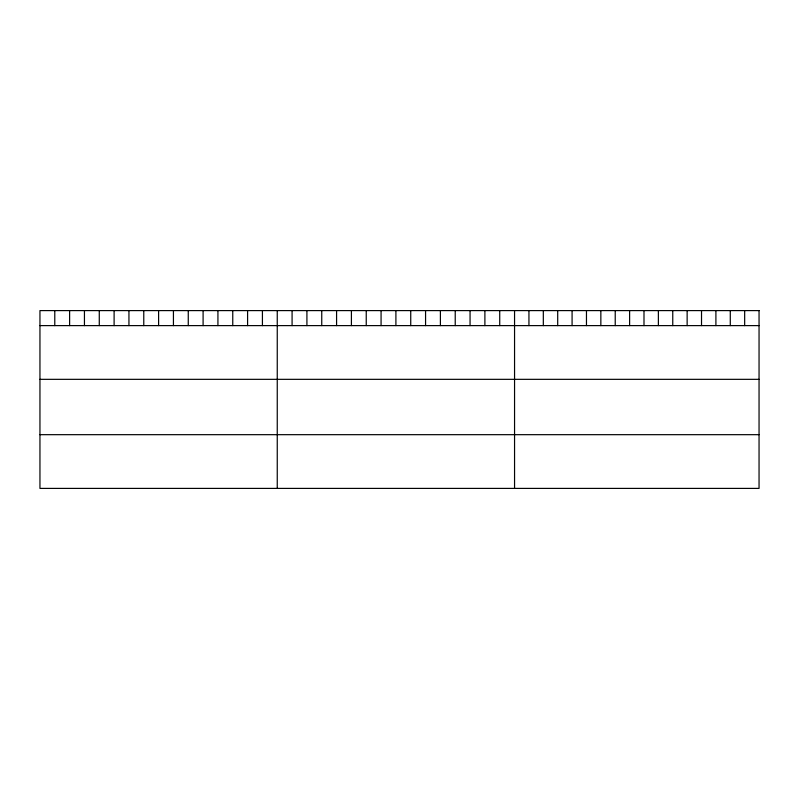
<?xml version="1.0" encoding="UTF-8"?>
<svg xmlns="http://www.w3.org/2000/svg" width="799" height="799" viewBox="0 0 799 799"><rect width="100%" height="100%" fill="white"/><g stroke="black" fill="none" stroke-linecap="round" stroke-linejoin="round"><path stroke-width="1.2" d="M39.95 325.612L759.05 325.612M39.95 379.335L759.05 379.335M39.95 434.676L759.05 434.676M744.668 310.601L744.668 325.612M730.286 310.601L730.286 325.612M715.904 310.601L715.904 325.612M701.522 310.601L701.522 325.612M687.14 310.601L687.14 325.612M672.758 310.601L672.758 325.612M658.376 310.601L658.376 325.612M643.994 310.601L643.994 325.612M629.612 310.601L629.612 325.612M615.23 310.601L615.23 325.612M600.848 310.601L600.848 325.612M586.466 310.601L586.466 325.612M572.084 310.601L572.084 325.612M557.702 310.601L557.702 325.612M543.32 310.601L543.32 325.612M528.938 310.601L528.938 325.612M514.556 310.601L514.556 488.399M499.725 310.601L499.725 325.612M484.893 310.601L484.893 325.612M470.062 310.601L470.062 325.612M455.23 310.601L455.23 325.612M440.399 310.601L440.399 325.612M425.567 310.601L425.567 325.612M410.736 310.601L410.736 325.612M395.904 310.601L395.904 325.612M381.073 310.601L381.073 325.612M366.242 310.601L366.242 325.612M351.41 310.601L351.41 325.612M336.579 310.601L336.579 325.612M321.747 310.601L321.747 325.612M306.916 310.601L306.916 325.612M292.084 310.601L292.084 325.612M277.253 310.601L277.253 488.399M262.422 310.601L262.422 325.612M247.59 310.601L247.59 325.612M232.759 310.601L232.759 325.612M217.927 310.601L217.927 325.612M203.096 310.601L203.096 325.612M188.264 310.601L188.264 325.612M173.433 310.601L173.433 325.612M158.602 310.601L158.602 325.612M143.77 310.601L143.77 325.612M128.939 310.601L128.939 325.612M114.107 310.601L114.107 325.612M99.276 310.601L99.276 325.612M84.444 310.601L84.444 325.612M69.613 310.601L69.613 325.612M54.781 310.601L54.781 325.612M759.05 310.601L39.95 310.601L39.95 488.399L759.05 488.399L759.05 310.601"/></g></svg>
